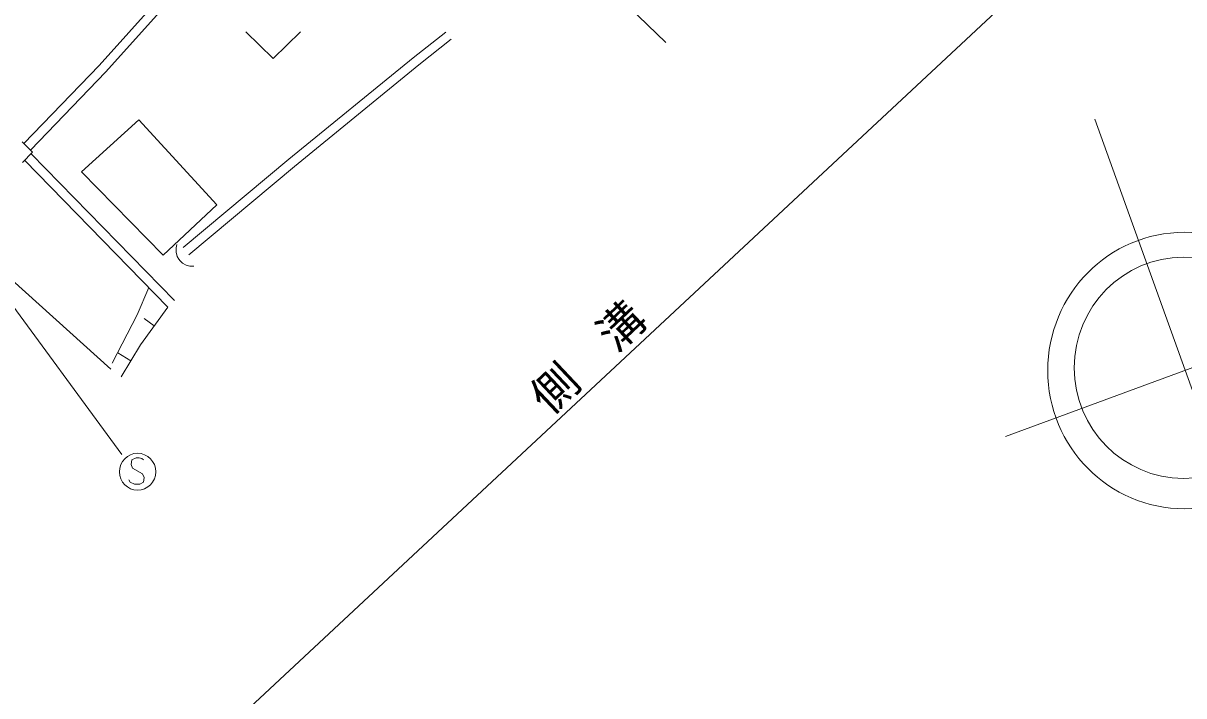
# Model space of a CAD drawing. Units: millimetres, scale not verified. Extents: x 40000 to 680000, y 20000 to 380000.
# Drawn here: x 427216 to 490854, y 238913 to 275779 of the extents above; entities that cross this region are included whole.
import ezdxf
from ezdxf.enums import TextEntityAlignment as Align

# ---------------------------------------------------------------- set-up
doc = ezdxf.new("R2010")
doc.units = ezdxf.units.MM
doc.header["$LTSCALE"] = 1000
for name, color, linetype, lineweight in [('M-BGD', 7, 'Continuous', 13), ('M-BGD-EXST', 7, 'Continuous', 13), ('M-BMK-SRVR', 3, 'Continuous', 13), ('M-STR-HTXT', 7, 'Continuous', 13)]:
    doc.layers.add(name, color=color, linetype=linetype, lineweight=lineweight)
doc.styles.add('ＭＳ ゴシック', font='')
doc.styles.get('ＭＳ ゴシック').set_extended_font_data('MS Gothic')

msp = doc.modelspace()

# ---------------------------------------------------------------- linework, layer by layer
at = {"layer": 'M-BGD'}
for p, q in [((434640, 277089), (431390, 273464)), ((435010, 276750), (431753, 273118)), ((439425, 275309), (440923, 273854)), ((440923, 273854), (442421, 275309)), ((448604, 273888), (450382, 275295)), ((448911, 273490), (450689, 274897)), ((441775, 268322), (448604, 273888)), ((431390, 273464), (427256, 269182)), ((431753, 273118), (427609, 268825)), ((442090, 267931), (448911, 273490)), ((430421, 267636), (433556, 270482)), ((433556, 270482), (437839, 265823)), ((427728, 268704), (427163, 269276)), ((427177, 268147), (427728, 268704)), ((427651, 268622), (435510, 260573)), ((427295, 268267), (435155, 260218)), ((435986, 263480), (441775, 268322)), ((436304, 263091), (442090, 267931)), ((434882, 263058), (430421, 267636)), ((437839, 265823), (434882, 263058)), ((423711, 264306), (432019, 256817)), ((435600, 263460), (435642, 263650)), ((435595, 263224), (435600, 263460)), ((435656, 263001), (435595, 263224)), ((435745, 262840), (435656, 263001)), ((435820, 262746), (435745, 262840)), ((435956, 262623), (435820, 262746)), ((436157, 262514), (435956, 262623)), ((436344, 262471), (436157, 262514)), ((436578, 262466), (436344, 262471)), ((433459, 259788), (434106, 261292)), ((432102, 257139), (433459, 259788)), ((435155, 260218), (433653, 258153)), ((434404, 259185), (433857, 259592)), ((433653, 258153), (432586, 256387)), ((433120, 257270), (432397, 257716))]:
    msp.add_line(p, q, dxfattribs=at)
at = {"layer": 'M-BGD-EXST'}
for p, q in [((422555, 265842), (432631, 252134)), ((433167, 251841), (433127, 251599)), ((433127, 251599), (433207, 251397)), ((433407, 251963), (433167, 251841)), ((433207, 251397), (433766, 251074)), ((433566, 251963), (433407, 251963)), ((433726, 251922), (433566, 251963)), ((433806, 251841), (433726, 251922)), ((433087, 250629), (433007, 250750)), ((433766, 251074), (433846, 250871)), ((433846, 250871), (433806, 250629)), ((433327, 250508), (433087, 250629)), ((433606, 250508), (433327, 250508)), ((433806, 250629), (433606, 250508))]:
    msp.add_line(p, q, dxfattribs=at)
msp.add_ellipse((433487, 251195), major_axis=(0, 1010), ratio=0.988473, dxfattribs=at)
at = {"layer": 'M-BMK-SRVR'}
for p, q in [((485971, 270522), (497253, 239163)), ((500777, 260384), (481070, 253127))]:
    msp.add_line(p, q, dxfattribs=at)
for centre, major_axis in [((490884, 256741), (0, 7578)), ((490838, 256894), (0, -6062))]:
    msp.add_ellipse(centre, major_axis=major_axis, ratio=0.988473, dxfattribs=at)
at = {"layer": 'M-STR-HTXT'}
for p, q in [((440805, 295738), (462452, 274718)), ((428805, 228180), (483865, 279511))]:
    msp.add_line(p, q, dxfattribs=at)
msp.add_ellipse((491998, 266784), major_axis=(0, 15155), ratio=0.988473, start_param=5.277038, end_param=6.85705, dxfattribs=at)

# ---------------------------------------------------------------- texts
at = {"layer": 'M-STR-HTXT', "style": 'ＭＳ ゴシック'}
msp.add_text('側\u3000溝', height=1833, rotation=43.331, dxfattribs=at).set_placement((456460, 253837), align=Align.BOTTOM_LEFT)

doc.saveas('drawing.dxf')
